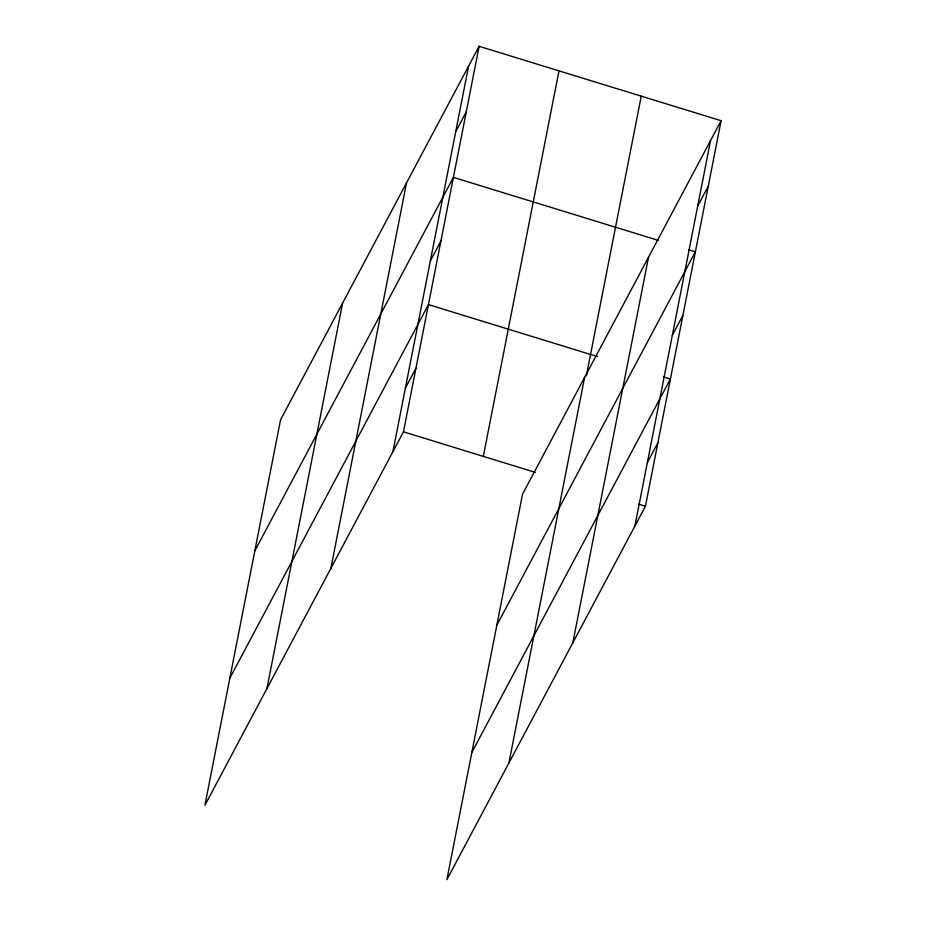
<?xml version="1.0" encoding="UTF-8"?>
<svg xmlns="http://www.w3.org/2000/svg" width="926" height="926" viewBox="0 0 926 926"><rect width="100%" height="100%" fill="white"/><g stroke="black" fill="none" stroke-linecap="round" stroke-linejoin="round"><path stroke-width="1.39" d="M266.931 688.608L342.608 303.068M330.86 568.379L406.537 182.839M392.902 451.691L468.579 66.151M479.136 46.3L280.566 419.756L204.889 805.296L403.458 431.84L479.136 46.3L721.111 120.704L645.434 506.244L446.864 879.7L522.542 494.16L721.111 120.704M483.314 456.391L558.991 70.851M508.906 763.012L584.584 377.472M586.389 375.667L641.255 96.154M572.835 642.783L648.513 257.243M634.877 526.095L710.555 140.555M455.719 131.689L466.276 111.838M254.835 550.843L453.404 177.387L658.212 240.355M430.37 260.854L440.926 240.991M229.868 678.063L428.437 304.608L597.444 356.579M405.391 388.075L415.948 368.224M697.683 206.104L708.24 186.253M496.811 625.247L695.38 251.791L688.493 249.673M672.334 335.258L682.89 315.407M471.832 752.468L670.401 379.012L663.525 376.905M647.367 462.479L657.923 442.628M403.458 431.84L535.413 472.41M638.546 504.126L645.434 506.244"/></g></svg>
